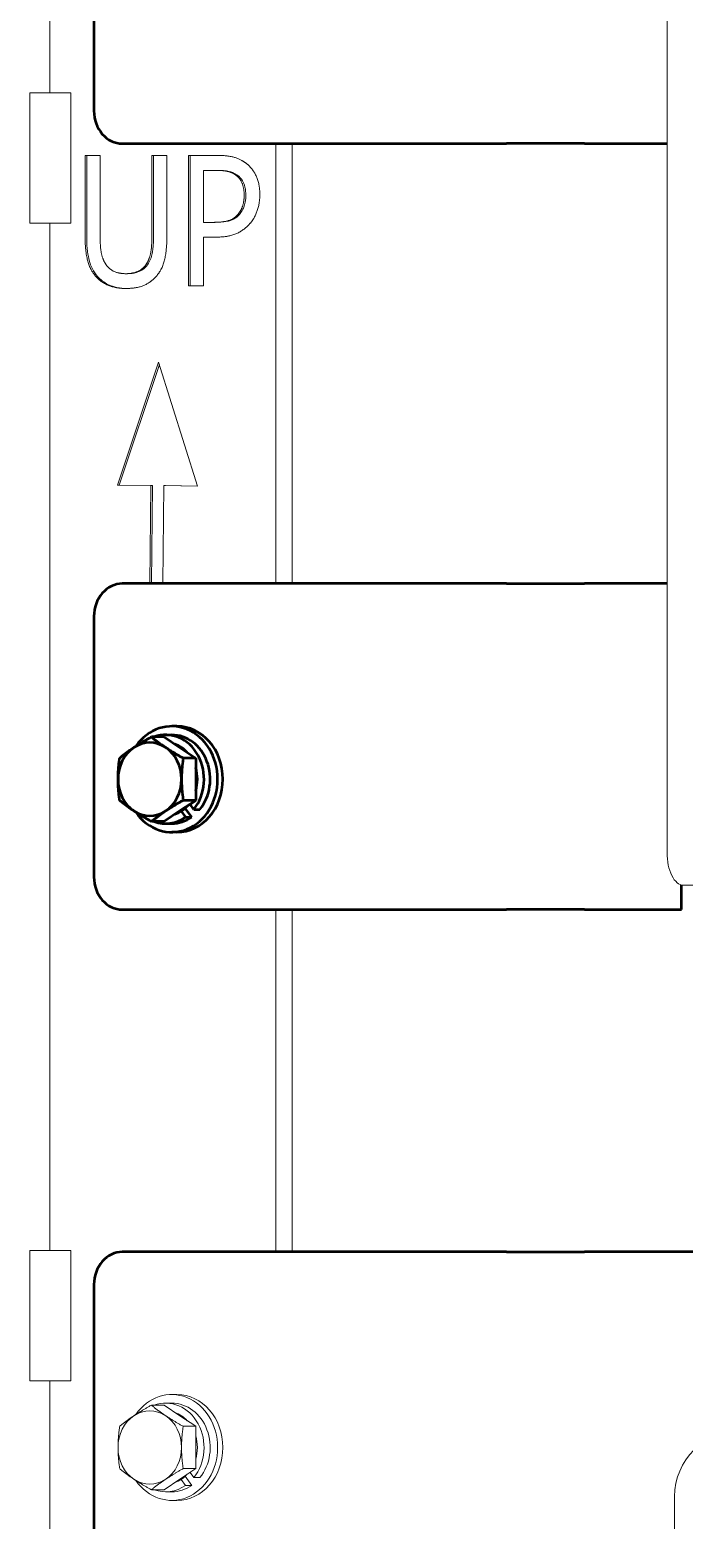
# Model space of a CAD drawing. Header units: inches. Extents: x 17 to 469, y 7 to 301.
# Drawn here: x 250.26 to 255.28, y 94.95 to 106.38 of the extents above; entities that cross this region are included whole.
import ezdxf

# ---------------------------------------------------------------- set-up
doc = ezdxf.new("R2010")
doc.units = ezdxf.units.IN
doc.header["$LTSCALE"] = 14
doc.header["$MEASUREMENT"] = 0
doc.layers.add('Visible (ANSI)', color=7, linetype='Continuous', lineweight=50)

msp = doc.modelspace()

# ---------------------------------------------------------------- linework, layer by layer
at = {"layer": 'Visible (ANSI)', "linetype": 'Continuous', "lineweight": 18}
for p, q in [((250.415332, 108.009211), (250.415332, 105.899211)), ((255.14658, 100.071711), (255.14658, 107.571711)), ((250.262799, 105.899211), (250.577712, 105.899211)), ((250.262799, 105.899211), (250.262799, 104.899211)), ((250.577712, 105.899211), (250.577712, 104.899211)), ((252.147383, 102.134211), (252.147383, 105.509211)), ((252.272383, 105.509211), (252.272383, 102.134211)), ((250.686487, 104.794795), (250.686487, 105.418782)), ((250.686487, 105.418782), (250.801582, 105.418782)), ((250.698987, 104.794795), (250.698987, 105.418782)), ((250.801582, 105.418782), (250.801582, 104.794795)), ((251.198101, 105.418782), (251.313197, 105.418782)), ((251.198101, 104.791554), (251.198101, 105.418782)), ((251.210601, 104.791554), (251.210601, 105.418782)), ((251.313197, 105.418782), (251.313197, 104.794795)), ((251.478121, 104.418782), (251.478121, 105.418782)), ((251.478121, 105.418782), (251.69568, 105.418782)), ((251.490621, 104.418782), (251.490621, 105.418782)), ((251.688662, 105.303709), (251.593217, 105.303709)), ((251.593217, 105.303709), (251.593217, 104.905006)), ((251.688662, 105.303709), (251.701162, 105.303709)), ((251.856393, 104.964973), (251.868893, 104.964973)), ((250.262799, 104.899211), (250.577712, 104.899211)), ((250.415332, 104.899211), (250.415332, 97.019211)), ((251.593217, 104.905006), (251.671819, 104.905006)), ((251.671819, 104.905006), (251.684319, 104.905006)), ((251.593217, 104.791554), (251.593217, 104.418782)), ((251.690767, 104.791554), (251.593217, 104.791554)), ((250.999491, 104.511165), (251.011991, 104.511165)), ((251.593217, 104.418782), (251.478121, 104.418782)), ((250.934237, 102.889699), (251.249996, 103.832859)), ((250.946737, 102.889699), (251.256052, 103.813612)), ((251.249996, 103.832859), (251.548945, 102.882763)), ((251.190767, 102.8876), (250.934237, 102.889699)), ((250.934237, 102.889699), (250.946737, 102.889699)), ((251.203267, 102.8876), (250.946737, 102.889699)), ((251.182759, 102.134211), (251.190767, 102.8876)), ((251.190767, 102.8876), (251.203267, 102.8876)), ((251.195259, 102.134211), (251.203267, 102.8876)), ((251.288882, 102.886275), (251.282023, 102.134211)), ((251.288882, 102.886275), (251.301382, 102.886275)), ((251.548945, 102.882763), (251.288882, 102.886275)), ((251.548892, 102.882933), (251.301382, 102.886275)), ((255.27158, 99.821711), (255.59634, 99.821711)), ((252.147383, 97.009211), (252.147383, 99.634211)), ((252.272383, 99.634211), (252.272383, 97.009211)), ((250.262799, 97.019211), (250.577712, 97.019211)), ((250.262799, 97.019211), (250.262799, 96.019211)), ((250.577712, 97.019211), (250.577712, 96.019211)), ((250.262799, 96.019211), (250.577712, 96.019211)), ((250.415332, 96.019211), (250.415332, 88.139211)), ((251.390759, 95.915211), (251.350759, 95.915211)), ((251.291257, 95.833682), (251.194806, 95.833682)), ((251.291257, 95.833682), (251.412933, 95.752565)), ((251.303759, 95.849211), (251.350759, 95.849211)), ((251.412933, 95.752565), (251.53461, 95.671447)), ((251.53461, 95.671447), (251.438159, 95.671447)), ((251.53461, 95.671447), (251.53461, 95.509211)), ((251.53461, 95.509211), (251.53461, 95.346976)), ((251.53461, 95.346976), (251.412933, 95.265858)), ((251.53461, 95.346976), (251.438159, 95.346976)), ((251.412933, 95.265858), (251.291257, 95.184741)), ((251.423971, 95.26489), (251.456666, 95.21865)), ((251.503666, 95.21865), (251.454315, 95.288445)), ((251.456666, 95.21865), (251.503666, 95.21865)), ((251.519724, 95.278101), (251.491394, 95.318166)), ((251.519724, 95.278101), (251.566724, 95.278101)), ((251.291257, 95.184741), (251.194806, 95.184741)), ((251.303759, 95.169211), (251.350759, 95.169211)), ((251.390759, 95.103211), (251.350759, 95.103211)), ((255.204593, 95.134211), (255.204593, 79.634211))]:
    msp.add_line(p, q, dxfattribs=at)
at = {"layer": 'Visible (ANSI)'}
for p, q in [((250.754595, 107.759211), (250.754595, 105.759211)), ((250.971101, 105.509211), (253.917194, 105.509211)), ((254.51483, 105.509211), (253.917194, 105.509211)), ((254.51483, 105.509211), (255.14658, 105.509211)), ((253.917194, 102.134211), (250.971101, 102.134211)), ((253.917194, 102.134211), (254.51483, 102.134211)), ((255.14658, 102.134211), (254.51483, 102.134211)), ((250.754595, 101.884211), (250.754595, 99.884211)), ((251.291257, 100.958682), (251.194806, 100.958682)), ((251.291257, 100.958682), (251.412933, 100.877565)), ((251.303759, 100.974211), (251.350759, 100.974211)), ((251.390759, 101.040211), (251.350759, 101.040211)), ((251.412933, 100.877565), (251.53461, 100.796447)), ((251.53461, 100.796447), (251.438159, 100.796447)), ((251.53461, 100.796447), (251.53461, 100.634211)), ((251.53461, 100.634211), (251.53461, 100.471976)), ((251.53461, 100.471976), (251.412933, 100.390858)), ((251.53461, 100.471976), (251.438159, 100.471976)), ((251.412933, 100.390858), (251.291257, 100.309741)), ((251.423971, 100.38989), (251.456666, 100.34365)), ((251.503666, 100.34365), (251.454315, 100.413445)), ((251.519724, 100.403101), (251.491394, 100.443166)), ((251.519724, 100.403101), (251.566724, 100.403101)), ((251.291257, 100.309741), (251.194806, 100.309741)), ((251.303759, 100.294211), (251.350759, 100.294211)), ((251.456666, 100.34365), (251.503666, 100.34365)), ((251.390759, 100.228211), (251.350759, 100.228211)), ((255.256508, 99.634211), (255.256508, 99.823536)), ((250.971101, 99.634211), (253.917194, 99.634211)), ((254.51483, 99.634211), (253.917194, 99.634211)), ((254.51483, 99.634211), (255.256508, 99.634211)), ((253.917194, 97.009211), (250.971101, 97.009211)), ((253.917194, 97.009211), (254.51483, 97.009211)), ((255.521508, 97.009211), (254.51483, 97.009211)), ((250.754595, 96.759211), (250.754595, 94.759211))]:
    msp.add_line(p, q, dxfattribs=at)
at = {"layer": 'Visible (ANSI)', "linetype": 'Continuous', "lineweight": 18}
msp.add_arc((255.704593, 95.134211), 0.5, 90, 180, dxfattribs=at)
at = {"layer": 'Visible (ANSI)'}
for centre, major_axis, start_param, end_param in [((250.971101, 105.759211), (0, -0.25), 4.71238898, 6.283185307), ((250.971101, 101.884211), (0, 0.25), 0, 1.570796327), ((251.350759, 100.634211), (0, 0.406), 2.245515024, 7.179262937), ((251.182257, 100.634211), (0, 0.281), 5.759586532, 6.806784083), ((251.303759, 100.634211), (0, 0.34), 3.964984994, 6.586585867), ((251.350759, 100.634211), (0, 0.34), 3.964984994, 6.283185307), ((251.390759, 100.634211), (0, 0.406), 3.141592654, 6.283185307), ((251.182257, 100.634211), (0, -0.281), 3.665191429, 4.71238898), ((251.182257, 100.634211), (0, 0.281), 4.71238898, 5.759586532), ((251.303759, 100.634211), (0, 0.281), 5.532440699, 5.986732364), ((251.303759, 100.634211), (0, -0.281), 1.248865352, 1.892727302), ((251.182257, 100.634211), (0, -0.281), 4.71238898, 5.759586532), ((251.182257, 100.634211), (0, 0.281), 3.665191429, 4.71238898), ((251.182257, 100.634211), (0, -0.281), 5.759586532, 6.806784083), ((251.303759, 100.634211), (0, -0.281), 0.296452943, 0.750744608), ((251.303759, 100.634211), (0, -0.34), 5.979784747, 6.829218888), ((251.350759, 100.634211), (0, -0.34), 0, 0.54603358), ((250.971101, 99.884211), (0, -0.25), 4.71238898, 6.283185307), ((250.971101, 96.759211), (0, 0.25), 0, 1.570796327)]:
    msp.add_ellipse(centre, major_axis=major_axis, ratio=0.866025404, start_param=start_param, end_param=end_param, dxfattribs=at)
at = {"layer": 'Visible (ANSI)', "linetype": 'Continuous', "lineweight": 18}
for centre, major_axis, ratio, start_param, end_param in [((255.27158, 100.071711), (0, -0.25), 0.5, 4.71238898, 6.283185307), ((251.350759, 95.509211), (0, 0.406), 0.866025404, 2.245515024, 7.179262937), ((251.390759, 95.509211), (0, 0.406), 0.866025404, 3.141592654, 6.283185307), ((251.182257, 95.509211), (0, 0.281), 0.866025404, 5.759586532, 6.806784083), ((251.303759, 95.509211), (0, 0.34), 0.866025404, 3.964984994, 6.586585867), ((251.350759, 95.509211), (0, 0.34), 0.866025404, 3.964984994, 6.283185307), ((251.182257, 95.509211), (0, -0.281), 0.866025404, 3.665191429, 4.71238898), ((251.182257, 95.509211), (0, 0.281), 0.866025404, 4.71238898, 5.759586532), ((251.303759, 95.509211), (0, 0.281), 0.866025404, 5.532440699, 5.986732364), ((251.303759, 95.509211), (0, -0.281), 0.866025404, 1.248865352, 1.892727302), ((251.182257, 95.509211), (0, -0.281), 0.866025404, 4.71238898, 5.759586532), ((251.182257, 95.509211), (0, 0.281), 0.866025404, 3.665191429, 4.71238898), ((251.182257, 95.509211), (0, -0.281), 0.866025404, 5.759586532, 6.806784083), ((251.303759, 95.509211), (0, -0.34), 0.866025404, 5.979784747, 6.829218888), ((251.350759, 95.509211), (0, -0.34), 0.866025404, 0, 0.54603358), ((251.303759, 95.509211), (0, -0.281), 0.866025404, 0.296452943, 0.750744608)]:
    msp.add_ellipse(centre, major_axis=major_axis, ratio=ratio, start_param=start_param, end_param=end_param, dxfattribs=at)
for points in [[(251.69568, 105.418782), (251.772878, 105.418782), (251.880956, 105.389609), (251.922362, 105.356383)], [(251.843059, 105.265622), (251.815688, 105.286691), (251.742701, 105.303709), (251.688662, 105.303709)], [(251.922362, 105.356383), (251.970787, 105.318296), (252.025528, 105.200792), (252.025528, 105.117323)], [(251.905519, 105.113272), (251.905519, 105.165135), (251.87464, 105.24131), (251.843059, 105.265622)], [(251.856393, 104.964973), (251.88236, 104.994957), (251.905519, 105.06546), (251.905519, 105.113272)], [(252.025528, 105.117323), (252.025528, 105.052494), (251.985525, 104.9358), (251.949733, 104.895281)], [(251.671819, 104.905006), (251.741999, 104.905006), (251.828321, 104.930938), (251.856393, 104.964973)], [(251.949733, 104.895281), (251.904817, 104.844228), (251.783405, 104.791554), (251.690767, 104.791554)], [(250.769299, 104.490095), (250.723682, 104.541959), (250.686487, 104.687826), (250.686487, 104.794795)], [(250.801582, 104.794795), (250.801582, 104.725103), (250.817022, 104.6311), (250.838778, 104.593012)], [(251.160906, 104.593012), (251.182662, 104.6311), (251.198101, 104.724293), (251.198101, 104.791554)], [(251.313197, 104.794795), (251.313197, 104.690257), (251.276703, 104.541148), (251.230384, 104.490095)], [(250.838778, 104.593012), (250.861937, 104.552494), (250.941943, 104.511165), (250.999491, 104.511165)], [(250.999491, 104.511165), (251.05353, 104.511165), (251.137746, 104.552494), (251.160906, 104.593012)], [(250.999491, 104.397712), (250.922994, 104.397712), (250.809302, 104.443904), (250.769299, 104.490095)], [(251.230384, 104.490095), (251.188978, 104.443093), (251.079497, 104.397712), (250.999491, 104.397712)]]:
    msp.add_open_spline(points, degree=2, dxfattribs=at)
for points, knots in [([(251.855559, 105.265622), (251.830822, 105.284664), (251.805846, 105.291901), (251.763101, 105.301867), (251.730195, 105.303709), (251.701162, 105.303709)], [-0.3818938296, -0.3818938296, -0.3818938296, -0.3818938296, -0.2554611271, -0.2554611271, 0, 0, 0, 0]), ([(251.918019, 105.113272), (251.918019, 105.133554), (251.916248, 105.154017), (251.906606, 105.19637), (251.8991, 105.212326), (251.8831, 105.240058), (251.870438, 105.254168), (251.855559, 105.265622)], [-0.3372795691, -0.3372795691, -0.3372795691, -0.3372795691, -0.2539165575, -0.2539165575, -0.1573425254, -0.1573425254, 0, 0, 0, 0]), ([(251.868893, 104.964973), (251.877201, 104.974567), (251.884759, 104.984974), (251.89823, 105.008379), (251.903003, 105.019746), (251.915044, 105.056403), (251.918019, 105.085289), (251.918019, 105.113272)], [-0.3778990738, -0.3778990738, -0.3778990738, -0.3778990738, -0.2983955769, -0.2983955769, -0.2132300142, -0.2132300142, 0, 0, 0, 0]), ([(251.684319, 104.905006), (251.710774, 104.905006), (251.739244, 104.906388), (251.795274, 104.915601), (251.812679, 104.922693), (251.841116, 104.937437), (251.85609, 104.94945), (251.868893, 104.964973)], [-0.3720280769, -0.3720280769, -0.3720280769, -0.3720280769, -0.2742790033, -0.2742790033, -0.1633485372, -0.1633485372, 0, 0, 0, 0]), ([(250.781799, 104.490095), (250.766733, 104.507224), (250.753737, 104.526237), (250.731988, 104.568505), (250.723639, 104.591148), (250.709747, 104.645626), (250.698987, 104.699791), (250.698987, 104.794795)], [-1.834872944, -1.834872944, -1.834872944, -1.834872944, -1.283211598, -1.283211598, -0.723930443, -0.723930443, 0, 0, 0, 0]), ([(251.173406, 104.593012), (251.188191, 104.618897), (251.197836, 104.647241), (251.205492, 104.693452), (251.210601, 104.727776), (251.210601, 104.791554)], [-1.425366243, -1.425366243, -1.425366243, -1.425366243, -0.485984079, -0.485984079, 0, 0, 0, 0]), ([(251.011991, 104.511165), (251.034966, 104.511165), (251.057989, 104.513966), (251.093925, 104.525009), (251.115009, 104.532889), (251.150632, 104.560704), (251.163323, 104.575373), (251.173406, 104.593012)], [-0.7299087878, -0.7299087878, -0.7299087878, -0.7299087878, -0.3783755563, -0.3783755563, -0.1610495695, -0.1610495695, 0, 0, 0, 0]), ([(251.005905, 104.397749), (250.980621, 104.398058), (250.955087, 104.400321), (250.906599, 104.410242), (250.883612, 104.41762), (250.831549, 104.443209), (250.804813, 104.463521), (250.781799, 104.490095)], [-0.7203436552, -0.7203436552, -0.7203436552, -0.7203436552, -0.4978653255, -0.4978653255, -0.2863653536, -0.2863653536, 0, 0, 0, 0])]:
    msp.add_open_spline(points, degree=3, knots=knots, dxfattribs=at)
at = {"layer": 'Visible (ANSI)'}
for points in [[(251.06058, 100.877565), (251.11705, 100.915211), (251.194806, 100.958682)], [(251.194806, 100.958682), (251.247463, 100.915211), (251.303933, 100.877565)], [(250.951452, 100.796447), (251.00411, 100.839918), (251.06058, 100.877565)], [(251.303933, 100.877565), (251.360403, 100.839918), (251.438159, 100.796447)], [(250.938903, 100.634211), (250.938903, 100.709505), (250.951452, 100.796447)], [(251.438159, 100.796447), (251.42561, 100.709505), (251.42561, 100.634211)], [(250.951452, 100.471976), (250.938903, 100.558918), (250.938903, 100.634211)], [(251.42561, 100.634211), (251.42561, 100.558918), (251.438159, 100.471976)], [(251.06058, 100.390858), (251.00411, 100.428505), (250.951452, 100.471976)], [(251.438159, 100.471976), (251.360403, 100.428505), (251.303933, 100.390858)], [(251.194806, 100.309741), (251.11705, 100.353211), (251.06058, 100.390858)], [(251.303933, 100.390858), (251.247463, 100.353211), (251.194806, 100.309741)]]:
    msp.add_rational_spline(points, [1, 1.0379548493, 1], degree=2, dxfattribs=at)
at = {"layer": 'Visible (ANSI)', "linetype": 'Continuous', "lineweight": 18}
for points in [[(251.06058, 95.752565), (251.11705, 95.790211), (251.194806, 95.833682)], [(251.194806, 95.833682), (251.247463, 95.790211), (251.303933, 95.752565)], [(250.938903, 95.509211), (250.938903, 95.584505), (250.951452, 95.671447)], [(250.951452, 95.671447), (251.00411, 95.714918), (251.06058, 95.752565)], [(251.303933, 95.752565), (251.360403, 95.714918), (251.438159, 95.671447)], [(251.438159, 95.671447), (251.42561, 95.584505), (251.42561, 95.509211)], [(250.951452, 95.346976), (250.938903, 95.433918), (250.938903, 95.509211)], [(251.42561, 95.509211), (251.42561, 95.433918), (251.438159, 95.346976)], [(251.06058, 95.265858), (251.00411, 95.303505), (250.951452, 95.346976)], [(251.438159, 95.346976), (251.360403, 95.303505), (251.303933, 95.265858)], [(251.194806, 95.184741), (251.11705, 95.228211), (251.06058, 95.265858)], [(251.303933, 95.265858), (251.247463, 95.228211), (251.194806, 95.184741)]]:
    msp.add_rational_spline(points, [1, 1.0379548493, 1], degree=2, dxfattribs=at)

doc.saveas('drawing.dxf')
